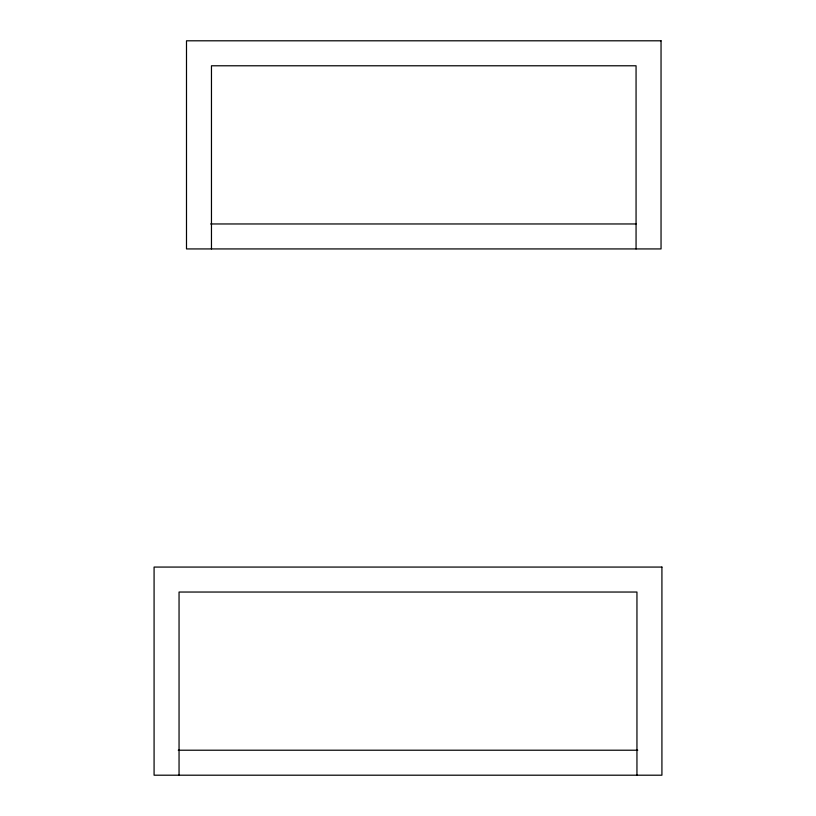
<?xml version="1.0" encoding="UTF-8"?>
<svg xmlns="http://www.w3.org/2000/svg" width="816" height="816" viewBox="0 0 816 816"><rect width="100%" height="100%" fill="white"/><g stroke="black" fill="none" stroke-linecap="round" stroke-linejoin="round"><path stroke-width="1.22" d="M210.671 223.961L636.062 223.961M178.255 750.22L637.745 750.22M636.949 775.2L636.949 592.039L179.051 592.039L179.051 775.2M636.062 248.931L636.062 65.78L211.466 65.78L211.466 248.931M661.042 40.8L186.497 40.8L186.497 248.931L661.042 248.931L661.042 40.8M661.919 567.069L154.081 567.069L154.081 775.2L661.919 775.2L661.919 567.069"/></g></svg>
